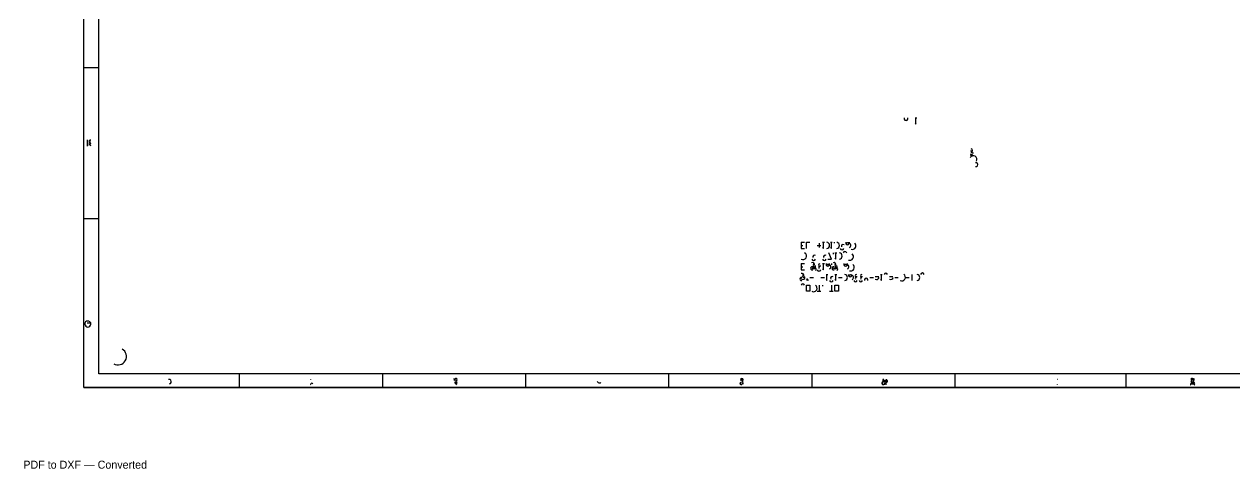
# Model space of a CAD drawing. Header units: millimetres. Extents: x 6 to 1147, y -20 to 811.
# Drawn here: x 6 to 762, y -20 to 258 of the extents above; entities that cross this region are included whole.
import ezdxf

# ---------------------------------------------------------------- set-up
doc = ezdxf.new("R2010")
doc.units = ezdxf.units.MM
for name, color, linetype in [('ARCS', 4, 'Continuous'), ('CURVES', 6, 'Continuous'), ('LINES', 7, 'Continuous'), ('RECTANGLES', 3, 'Continuous'), ('TITLE_BLOCK', 5, 'Continuous')]:
    doc.layers.add(name, color=color, linetype=linetype)

msp = doc.modelspace()

# ---------------------------------------------------------------- linework, layer by layer
at = {"layer": 'ARCS'}
for centre, radius, start, end in [((625.06, 268.06), 156.18, 270.02201, 270.02201), ((603.19, 331.72), 74.52, 90.20759, 90.20759), ((603.73, 294.46), 37.26, 89.58482, 89.58482), ((602.41, 252.07), 5.18, 101.70058, 101.70058), ((604.3, 253.18), 4.07, 260.67641, 260.67641), ((602.59, 251.68), 4.64, 100.80162, 100.80162), ((602.71, 251.2), 4.15, 100.41603, 100.41603), ((603.37, 252.7), 4.5, 91.14576, 91.14576), ((602.77, 250.96), 3.67, 100.8501, 100.8501), ((602.95, 250.54), 3.1, 99.46232, 99.46232), ((602.17, 249.88), 2.19, 98.68635, 98.68635), ((602.95, 250.18), 2.75, 100.69651, 100.69651), ((602.44, 249.76), 1.93, 97.12502, 97.12502), ((604.3, 252.7), 3.6, 259.43899, 259.43899), ((602.62, 249.52), 1.69, 96.1155, 96.1155), ((604.21, 252.19), 3.26, 259.93094, 259.93094), ((603.19, 249.82), 2.12, 97.32641, 97.32641), ((604.03, 251.77), 2.82, 262.04247, 262.04247), ((602.71, 249.52), 1.45, 95.94686, 95.94686), ((603.55, 250.63), 2.07, 87.51045, 87.51045), ((604.03, 251.26), 2.49, 260.9915, 260.9915), ((603.25, 249.58), 1.63, 97.38604, 97.38604), ((603.85, 250.75), 2.14, 264.36932, 264.36932), ((603.73, 255.16), 1.97, 256.80939, 256.80939), ((603.58, 248.26), 1.8, 334.29005, 334.29005), ((602.98, 249.37), 1.17, 92.93567, 92.93567), ((603.73, 254.5), 1.8, 255.49983, 255.49983), ((603.73, 250.24), 1.8, 267.13759, 267.13759), ((602.98, 249.19), 0.992, 93.46823, 93.46823), ((603.7, 248.26), 1.69, 332.52557, 332.52557), ((603.7, 253.75), 1.59, 254.64986, 254.64986), ((603.61, 253.18), 1.42, 256.55138, 256.55138), ((603.64, 248.32), 1.45, 335.55605, 335.55605), ((603.64, 249.79), 1.41, 270, 270), ((603.61, 252.46), 1.19, 253.85566, 253.85566), ((603.52, 251.83), 1.08, 257.125, 257.125), ((603.28, 249.13), 0.69, 90, 90), ((603.46, 251.11), 0.83, 257.47119, 257.47119), ((603.4, 250.54), 0.671, 259.69515, 259.69515), ((603.19, 173.92), 74.52, 90.20759, 90.20759), ((602.56, 247.84), 1.07, 333.43495, 333.43495), ((603.64, 248.38), 1.1, 330.64225, 330.64225), ((603.64, 248.26), 1.05, 336.37062, 336.37062), ((603.43, 249.07), 0.518, 79.99202, 79.99202), ((603.67, 248.32), 0.618, 337.16635, 337.16635), ((604.21, 248.86), 0.661, 320.52754, 320.52754), ((604.27, 248.86), 0.616, 316.97493, 316.97493), ((559.96, 208.18), 14.52, 180.23676, 180.23676), ((560.02, 207.01), 13.38, 180.12847, 180.12847), ((552.67, 208.06), 7.23, 179.52453, 179.52453), ((553.3, 206.95), 6.66, 179.74191, 179.74191), ((545.47, 197.2), 10.92, 90.15741, 90.15741), ((546.58, 197.2), 9.84, 90.34936, 90.34936), ((574.54, 197.32), 10.92, 270.31481, 270.31481), ((573.46, 197.26), 9.78, 270.3515, 270.3515), ((573.34, 202.12), 4.8, 269.28384, 269.28384), ((574.42, 202.69), 5.31, 269.35262, 269.35262), ((588.76, 197.11), 14.28, 0.12037, 0.12037), ((595.9, 197.17), 7.14, 359.75926, 359.75926), ((545.53, 191.86), 5.34, 89.67812, 89.67812), ((546.7, 192.4), 4.8, 89.28384, 89.28384), ((560.05, 186.34), 14.55, 0.23627, 0.23627), ((560.08, 187.42), 13.44, 0.25578, 0.25578), ((556.66, 198.88), 1.2, 162.47443, 17.52557), ((599.77, 197.2), 0.601, 272.86241, 272.86241), ((601.39, 196.93), 1.72, 172.99873, 172.99873), ((601.39, 196.93), 1.72, 172.99873, 172.99873), ((601.39, 197.5), 1.7, 14.2811, 14.2811), ((601.39, 197.38), 1.68, 10.30485, 10.30485), ((600.61, 196.69), 0.837, 165.46554, 165.46554), ((600.61, 196.69), 0.837, 165.46554, 165.46554), ((601.42, 197.29), 1.63, 7.38604, 7.38604), ((601.45, 196.99), 1.66, 174.80557, 174.80557), ((600.64, 196.84), 0.849, 171.8699, 171.8699), ((601.42, 197.2), 1.62, 4.23639, 4.23639), ((601.42, 197.17), 1.62, 181.06091, 181.06091), ((600.61, 197.11), 0.811, 177.8789, 177.8789), ((602.26, 197.38), 0.918, 11.30993, 11.30993), ((602.29, 197.32), 0.878, 7.85331, 7.85331), ((602.29, 197.26), 0.872, 3.94519, 3.94519), ((602.29, 197.23), 0.871, 1.97493, 1.97493), ((567.22, 186.46), 7.14, 359.51853, 359.51853), ((566.71, 187.54), 6.57, 359.47677, 359.47677), ((46.84, 184.78), 0.67, 70.01689, 221.18593), ((46.84, 182.98), 0.67, 70.01689, 221.18593), ((46.87, 183.73), 0.559, 147.09476, 310.23636), ((47.14, 182.62), 0.663, 95.19443, 264.80557), ((47.08, 184.78), 0.577, 79.69515, 240.25512), ((598.72, 173.38), 2.23, 329.30028, 149.30028), ((598.24, 178.39), 1.07, 148.73627, 294.56717), ((597.1, 178.93), 1.12, 285.12401, 74.0546), ((603.73, 136.66), 37.26, 89.58482, 89.58482), ((600.34, 170.02), 1.18, 255.25644, 104.74356), ((506.92, 119.56), 1.93, 277.12502, 82.87498), ((513.1, 119.56), 1.94, 278.88066, 81.11934), ((520.06, 121.18), 1.18, 165.25644, 14.74356), ((520.48, 119.59), 1.58, 299.16761, 158.00887), ((492.16, 112.9), 2.26, 241.38954, 61.38954), ((514.72, 112.9), 1.99, 276.91123, 83.08877), ((516.7, 117.94), 1.18, 194.74356, 345.25644), ((517.27, 119.08), 1.11, 55.84031, 203.38522), ((518.38, 114.52), 1.2, 17.52557, 162.47443), ((521.44, 112.57), 2.32, 250.01689, 48.88791), ((523.09, 119.26), 2.24, 249.95475, 50.19443), ((589.06, 99.34), 14.22, 0.24175, 0.24175), ((616.6, 106.87), 11.43, 330.60948, 330.60948), ((621.52, 109.81), 5.72, 329.39724, 329.39724), ((624.76, 113.56), 1.7, 261.8699, 261.8699), ((624.76, 113.56), 1.7, 261.8699, 261.8699), ((624.94, 113.56), 1.68, 267.95459, 267.95459), ((625.06, 113.56), 1.69, 96.1155, 96.1155), ((625.06, 113.56), 1.68, 272.04541, 272.04541), ((625.24, 113.56), 1.72, 102.09476, 102.09476), ((625.24, 113.56), 1.72, 102.09476, 102.09476), ((625.3, 113.53), 1.7, 104.2811, 104.2811), ((624.55, 114.4), 0.853, 259.87533, 259.87533), ((624.55, 114.4), 0.853, 259.87533, 259.87533), ((624.82, 114.4), 0.842, 265.91438, 265.91438), ((624.94, 114.4), 0.842, 265.91438, 265.91438), ((625.12, 112.72), 0.84, 90, 90), ((625.21, 112.72), 0.845, 96.1155, 96.1155), ((625.21, 112.72), 0.845, 96.1155, 96.1155), ((625.24, 112.72), 0.849, 98.1301, 98.1301), ((625.06, 115.15), 0.541, 3.17983, 3.17983), ((497.98, 105.22), 1.06, 73.61046, 286.38954), ((498.25, 107.65), 1.11, 335.32314, 125.13419), ((498.82, 106.21), 1.32, 208.92643, 31.18497), ((498.82, 111.28), 1.2, 197.52557, 342.47443), ((499.39, 112.39), 1.07, 52.76517, 202.0679), ((499.66, 107.17), 1.01, 107.8787, 253.1416), ((503.02, 107.17), 1.01, 107.8787, 253.1416), ((502.9, 105.73), 0.873, 62.59242, 217.69424), ((505.54, 111.28), 1.2, 197.52557, 342.47443), ((506.11, 112.39), 1.07, 52.76517, 202.0679), ((507.76, 107.8), 1.14, 161.56505, 18.43495), ((508.18, 106.18), 1.53, 297.64598, 156.25051), ((511.42, 105.22), 1.06, 73.61046, 286.38954), ((511.69, 107.65), 1.11, 335.32314, 125.13419), ((512.26, 106.21), 1.32, 208.92643, 31.18497), ((513.1, 107.17), 1.01, 107.8787, 253.1416), ((518.92, 107.8), 1.14, 161.56505, 18.43495), ((519.34, 106.18), 1.53, 297.64598, 156.25051), ((522.01, 105.85), 2.29, 250.67682, 50.71059), ((596.17, 99.46), 7.11, 359.5165, 359.5165), ((76.36, 78.55), 22.2, 0.07743, 0.07743), ((76.75, 78.19), 22.17, 0.07753, 0.07753), ((77.11, 77.83), 22.17, 0.07753, 0.07753), ((77.47, 77.47), 22.17, 0.07753, 0.07753), ((77.83, 77.11), 22.17, 0.07753, 0.07753), ((491.32, 98.53), 0.99, 75.52971, 283.62699), ((491.62, 100.96), 1.12, 337.16635, 122.73523), ((492.16, 99.49), 1.27, 210.25644, 32.57406), ((493, 100.48), 0.99, 104.03624, 255.96376), ((499.39, 104.71), 1.11, 305.13419, 155.32314), ((502.18, 104.56), 1.2, 197.52557, 342.47443), ((510.55, 99.01), 1.11, 54.86581, 204.67686), ((512.83, 104.71), 1.11, 305.13419, 155.32314), ((518.08, 99.52), 1.93, 277.12502, 82.87498), ((521.74, 101.14), 1.18, 165.25644, 14.74356), ((522.16, 99.49), 1.62, 298.07249, 156.13982), ((525.73, 99.01), 0.879, 64.29005, 216.46923), ((525.88, 100.48), 0.99, 104.03624, 255.96376), ((529.09, 99.01), 0.879, 64.29005, 216.46923), ((529.24, 100.48), 0.99, 104.03624, 255.96376), ((531.76, 97.9), 1.12, 344.47589, 195.52411), ((538.15, 99.82), 1.64, 241.76255, 347.98852), ((544, 101.14), 1.12, 15.52411, 164.47589), ((547.09, 99.82), 1.6, 243.43495, 347.47119), ((554.02, 99.52), 2.23, 239.30028, 59.30028), ((563.26, 99.52), 1.94, 278.88066, 81.11934), ((566.86, 101.14), 1.18, 14.74356, 165.25644), ((599.98, 99.34), 0.663, 275.19443, 275.19443), ((601.6, 99.7), 1.73, 14.03624, 14.03624), ((601.6, 99.64), 1.72, 12.09476, 12.09476), ((601.6, 99.1), 1.71, 169.87533, 169.87533), ((600.76, 98.8), 0.874, 164.0546, 164.0546), ((601.6, 99.16), 1.7, 171.8699, 171.8699), ((601.6, 99.43), 1.69, 5.10217, 5.10217), ((601.6, 99.43), 1.69, 5.10217, 5.10217), ((600.76, 99.07), 0.853, 169.87533, 169.87533), ((600.76, 98.95), 0.853, 169.87533, 169.87533), ((601.6, 99.34), 1.68, 177.95459, 177.95459), ((601.6, 99.28), 1.68, 175.91438, 175.91438), ((600.76, 99.22), 0.842, 175.91438, 175.91438), ((602.41, 99.64), 0.878, 7.85331, 7.85331), ((602.44, 99.61), 0.845, 6.1155, 6.1155), ((602.44, 99.49), 0.841, 357.95459, 357.95459), ((602.44, 99.49), 0.841, 357.95459, 357.95459), ((492.16, 94.42), 1.12, 15.52411, 164.47589), ((498.82, 92.8), 2.23, 239.30028, 59.30028), ((509.98, 97.9), 1.18, 194.74356, 345.25644), ((525.04, 97.9), 1.12, 195.52411, 344.47589), ((528.4, 97.9), 1.12, 195.52411, 344.47589), ((87.49, 78.61), 11.19, 359.84639, 359.84639), ((87.88, 78.25), 11.16, 359.84598, 359.84598), ((88.24, 77.89), 11.16, 359.84598, 359.84598), ((88.6, 77.53), 11.16, 359.84598, 359.84598), ((89.02, 77.17), 11.22, 359.8468, 359.8468), ((54.22, 59.8), 18.72, 270.18364, 270.18364), ((54.61, 59.44), 18.72, 270.09182, 270.09182), ((54.97, 59.05), 18.75, 270.09167, 270.09167), ((55.33, 58.69), 18.75, 270.09167, 270.09167), ((55.69, 58.36), 18.72, 270.09182, 270.09182), ((54.1, 69.19), 9.45, 269.63622, 269.63622), ((54.55, 68.83), 9.45, 269.81811, 269.81811), ((54.91, 68.47), 9.45, 269.81811, 269.81811), ((55.27, 68.11), 9.45, 269.81811, 269.81811), ((55.63, 67.78), 9.42, 269.81753, 269.81753), ((86.38, 67.9), 8.09, 150.20241, 150.20241), ((98.59, 60.01), 18.57, 90.09256, 90.09256), ((98.95, 59.71), 18.51, 90.09286, 90.09286), ((99.31, 59.35), 18.51, 90.09286, 90.09286), ((99.67, 58.93), 18.57, 90.09256, 90.09256), ((100.06, 58.57), 18.57, 90.18512, 90.18512), ((45.31, 70.39), 1.9, 71.56505, 64.85521), ((75.55, 63.04), 5.38, 124.3109, 124.3109), ((82.81, 65.74), 4.14, 149.53446, 149.53446), ((87.85, 65.56), 8.2, 330.15109, 330.15109), ((91.24, 67.66), 4.06, 328.89119, 328.89119), ((94.12, 70.87), 1.37, 238.3925, 238.3925), ((93.73, 71.35), 0.558, 233.74616, 233.74616), ((76.63, 41.14), 22.35, 180.15381, 180.15381), ((76.99, 40.78), 22.35, 180.15381, 180.15381), ((77.35, 40.33), 22.35, 180.07691, 180.07691), ((77.74, 39.97), 22.38, 180.0768, 180.0768), ((74.08, 60.7), 2.65, 122.9694, 122.9694), ((77.92, 58.87), 5.29, 356.42367, 356.42367), ((78.97, 65.74), 2.01, 260.53768, 260.53768), ((80.38, 59.11), 2.47, 355.12073, 355.12073), ((78.73, 66.46), 0.808, 254.93151, 254.93151), ((81.22, 60.94), 0.853, 219.28941, 219.28941), ((81.97, 60.37), 1.53, 226.59114, 226.59114), ((64.12, 50.14), 5.32, 240.25512, 60.25512), ((98.65, 50.74), 9.3, 89.81518, 89.81518), ((99.01, 50.35), 9.39, 89.81695, 89.81695), ((99.37, 49.99), 9.39, 89.81695, 89.81695), ((99.73, 49.6), 9.36, 89.81636, 89.81636), ((100.18, 49.24), 9.36, 89.63272, 89.63272), ((65.35, 41.02), 11.31, 179.69605, 179.69605), ((65.77, 40.66), 11.25, 179.69443, 179.69443), ((66.13, 40.27), 11.25, 179.84721, 179.84721), ((66.52, 39.91), 11.28, 179.84762, 179.84762), ((96.1, 34.33), 1.4, 276.98106, 103.09189), ((185.62, 35.68), 1.15, 173.29016, 185.44033), ((185.2, 32.71), 0.659, 11.76829, 214.50852), ((274.21, 35.47), 0.559, 327.09476, 130.23636), ((275.41, 34), 0.761, 160.82099, 322.69605), ((275.41, 35.38), 0.735, 33.69007, 194.62087), ((275.41, 35.62), 0.705, 25.46335, 194.62087), ((275.44, 33.79), 0.652, 165.96376, 331.18921), ((275.8, 34.33), 0.654, 130.10091, 295.20112), ((276.1, 34.72), 0.603, 95.71059, 264.28941), ((364.66, 34.84), 1.12, 186.00901, 299.35775), ((364.9, 34.51), 1.17, 283.09189, 333.43495), ((453.55, 33.31), 0.702, 109.79888, 339.77514), ((453.88, 35.68), 0.73, 9.46232, 170.53768), ((454.03, 32.44), 0.819, 172.14669, 189.09028), ((454.33, 35.38), 0.735, 33.69007, 194.62087), ((454.69, 33.91), 0.691, 145.61966, 304.38034), ((454.75, 34.24), 0.712, 130.36454, 289.29005), ((454.93, 35.05), 0.598, 75.25644, 237.09476), ((542.59, 33.49), 1.05, 70.46335, 262.30395), ((542.77, 33.49), 1.07, 67.24902, 259.28688), ((542.83, 35.32), 0.782, 118.44293, 319.89909), ((543.13, 35.38), 0.624, 143.61565, 340.55997), ((543.58, 32.44), 0.671, 349.69515, 190.30485), ((543.58, 32.62), 0.663, 354.80557, 185.19443), ((543.88, 34), 0.608, 315, 153.43495), ((543.88, 33.79), 0.543, 325.49148, 162.64598), ((543.88, 35.62), 0.539, 200.55605, 32.00538), ((544.18, 35.08), 0.575, 228.81407, 69.44395), ((544.48, 34.72), 0.612, 258.69007, 101.30993), ((650.53, 34.06), 1.92, 63.43495, 66.68229), ((650.23, 32.44), 1.12, 353.4802, 5.85601), ((734.89, 32.71), 0.569, 37.40536, 244.98311), ((735.22, 35.65), 0.687, 349.11447, 158.74949), ((735.28, 33.94), 0.756, 214.99202, 22.61986), ((734.62, 34.87), 0.543, 276.00901, 83.29016), ((735.31, 34.06), 0.672, 210.46554, 23.49857), ((734.74, 34.87), 0.543, 276.00901, 83.29016), ((735.67, 35.5), 0.842, 4.23639, 176.05481), ((735.67, 32.62), 0.842, 355.76361, 183.94519), ((735.7, 33.73), 0.703, 162.34988, 337.75098), ((736.06, 34.06), 0.621, 155.55605, 324.46232), ((736.51, 35.47), 0.559, 49.76364, 212.90524), ((736.48, 32.71), 0.564, 298.07249, 140.90614), ((736.6, 34.87), 0.553, 103.24052, 258.11134), ((736.69, 34.51), 0.598, 122.90524, 284.74356)]:
    msp.add_arc(centre, radius, start, end, dxfattribs=at)
at = {"layer": 'CURVES'}
for p, q in [((562.72, 195.28), (562.72, 199.24)), ((562.24, 195.88), (562.72, 195.28)), ((491.08, 121.48), (491.08, 117.64)), ((494.44, 117.64), (494.44, 121.48)), ((494.44, 121.48), (496.6, 121.48)), ((505, 117.64), (505, 121.48)), ((510.04, 117.64), (510.04, 121.48)), ((491.08, 117.64), (493.24, 117.64)), ((504.4, 118.24), (505, 117.64)), ((510.04, 110.92), (508.36, 114.88)), ((509.44, 118.24), (510.04, 117.64)), ((512.8, 110.92), (512.8, 114.88)), ((491.08, 108.16), (491.08, 104.2)), ((505, 104.2), (505, 108.16)), ((507.76, 110.92), (510.04, 110.92)), ((512.2, 111.64), (512.8, 110.92)), ((491.08, 104.2), (493.24, 104.2)), ((504.4, 104.92), (505, 104.2)), ((507.16, 97.6), (507.16, 101.44)), ((512.8, 97.6), (512.8, 101.44)), ((541.24, 97.6), (541.24, 101.44)), ((506.68, 98.2), (507.16, 97.6)), ((512.2, 98.2), (512.8, 97.6)), ((540.64, 98.2), (541.24, 97.6)), ((542.8, 34.12), (542.56, 34.6)), ((543.28, 33.76), (542.8, 34.12))]:
    msp.add_line(p, q, dxfattribs=at)
at = {"layer": 'LINES'}
for p, q in [((42.88, 230.68), (52.24, 230.68)), ((562.24, 199.24), (563.32, 199.24)), ((44.92, 185.44), (44.92, 181.6)), ((45.04, 185.2), (45.04, 181.84)), ((596.8, 176.68), (598.12, 176.2)), ((596.8, 176.2), (598.12, 175.6)), ((42.88, 136.36), (52.24, 136.36)), ((491.08, 121.48), (493.24, 121.48)), ((504.4, 121.48), (505.6, 121.48)), ((509.44, 121.48), (510.52, 121.48)), ((511.72, 121.48), (511.72, 120.88)), ((491.08, 119.56), (492.16, 119.56)), ((501.04, 119.56), (503.32, 119.56)), ((502.24, 120.88), (502.24, 118.24)), ((511.12, 114.88), (511.12, 114.16)), ((512.2, 114.88), (513.4, 114.88)), ((491.08, 108.16), (493.24, 108.16)), ((491.08, 106.24), (492.16, 106.24)), ((504.4, 108.16), (505.6, 108.16)), ((510.04, 108.16), (510.04, 107.44)), ((494.44, 98.8), (494.92, 97.6)), ((494.92, 98.8), (495.52, 97.6)), ((496.6, 99.52), (498.88, 99.52)), ((503.32, 99.52), (505.6, 99.52)), ((506.68, 101.44), (507.76, 101.44)), ((512.2, 101.44), (513.4, 101.44)), ((514.48, 99.52), (516.64, 99.52)), ((533.92, 99.52), (536.2, 99.52)), ((537.28, 100.12), (539.56, 100.12)), ((540.64, 101.44), (541.72, 101.44)), ((546.28, 100.12), (548.44, 100.12)), ((549.64, 99.52), (551.8, 99.52)), ((556.24, 99.52), (558.52, 99.52)), ((560.2, 101.44), (560.2, 97.6)), ((501.04, 90.88), (503.32, 90.88)), ((502.24, 94.72), (502.24, 90.88)), ((504.4, 94.72), (504.4, 94.12)), ((508.84, 90.88), (511.12, 90.88)), ((510.04, 94.72), (510.04, 90.88)), ((44.92, 71.2), (47.08, 71.2)), ((45.04, 71.08), (46.84, 71.08)), ((139.84, 39.28), (139.84, 30.64)), ((229.36, 39.28), (229.36, 30.64)), ((318.76, 39.28), (318.76, 30.64)), ((408.28, 39.28), (408.28, 30.64)), ((497.8, 39.28), (497.8, 30.64)), ((587.2, 39.28), (587.2, 30.64)), ((694, 39.28), (694, 30.64)), ((42.88, 30.64), (1146.64, 30.64)), ((274, 35.56), (274.6, 35.32)), ((274.72, 33.76), (275.8, 32.32)), ((453.04, 35.56), (453.52, 35.32)), ((453.04, 33.76), (453.16, 32.32)), ((734.68, 35.56), (735.16, 35.32)), ((736.12, 35.56), (736.72, 35.32))]:
    msp.add_line(p, q, dxfattribs=at)
at = {"layer": 'RECTANGLES'}
for p, q in [((42.88, 30.64), (42.88, 811)), ((52.24, 39.28), (52.24, 802.48)), ((494.44, 94.72), (496.6, 94.72)), ((494.44, 90.88), (494.44, 94.72)), ((496.6, 90.88), (494.44, 90.88)), ((496.6, 94.72), (496.6, 90.88)), ((512.2, 94.72), (514.48, 94.72)), ((512.2, 90.88), (512.2, 94.72)), ((514.48, 90.88), (512.2, 90.88)), ((514.48, 94.72), (514.48, 90.88)), ((1137.16, 39.28), (52.24, 39.28)), ((1146.64, 30.64), (42.88, 30.64))]:
    msp.add_line(p, q, dxfattribs=at)

# ---------------------------------------------------------------- texts
at = {"layer": 'TITLE_BLOCK', "insert": (5, -15), "char_height": 5, "attachment_point": 1}
msp.add_mtext('PDF to DXF — Converted', dxfattribs=at)

doc.saveas('drawing.dxf')
